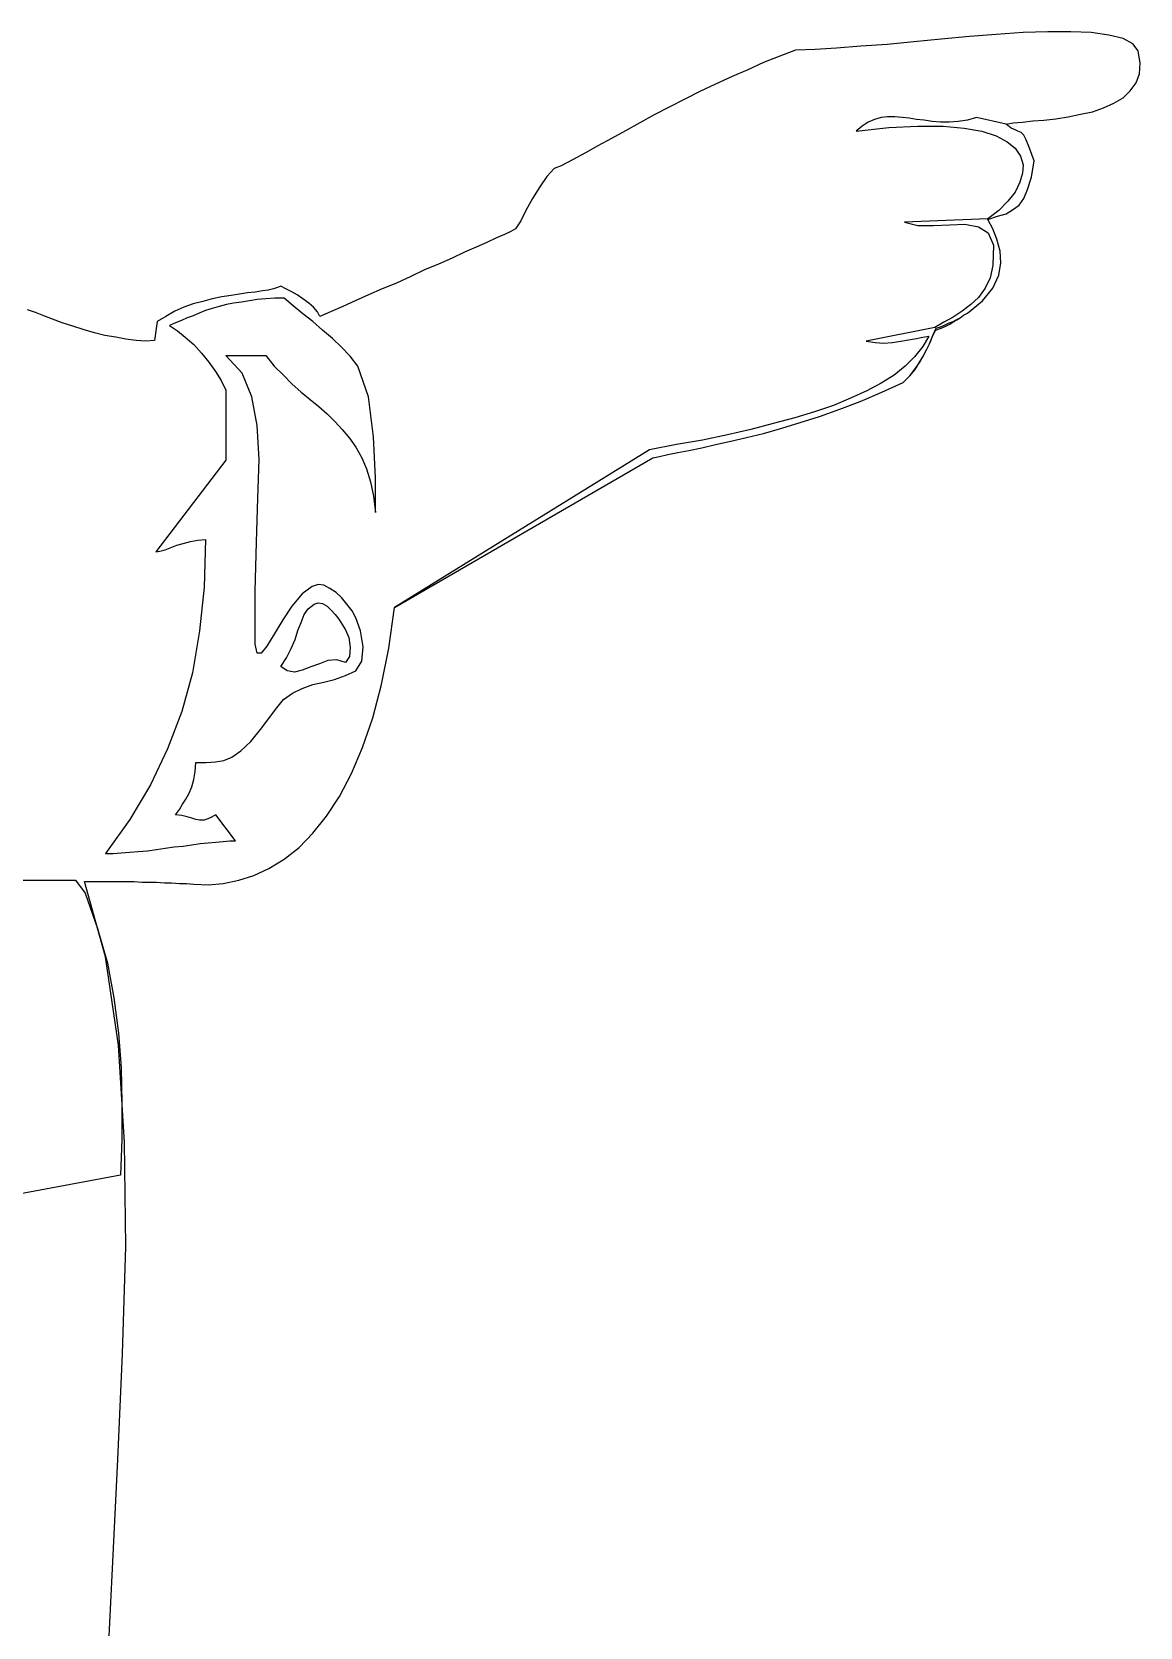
# Model space of a CAD drawing. Extents: x -631 to 173, y -3391 to -1658.
# Drawn here: x -125.2 to 173.5, y -2474.7 to -2044.7 of the extents above; entities that cross this region are included whole.
import ezdxf

# ---------------------------------------------------------------- set-up
doc = ezdxf.new("R2010")
doc.units = 0
doc.header["$LTSCALE"] = 1270
doc.header["$MEASUREMENT"] = 0
doc.layers.get('0').update_dxf_attribs({"linetype": 'CONTINUOUS'})

msp = doc.modelspace()

# ---------------------------------------------------------------- linework, layer by layer
at = {"linetype": 'CONTINUOUS'}
for p, q in [((127.47, -2045.97), (119.89, -2046.67)), ((134.69, -2045.44), (127.47, -2045.97)), ((141.92, -2044.91), (134.69, -2045.44)), ((148.62, -2044.74), (141.92, -2044.91)), ((154.79, -2044.74), (148.62, -2044.74)), ((160.25, -2044.91), (154.79, -2044.74)), ((165.01, -2045.62), (160.25, -2044.91)), ((168.89, -2046.5), (165.01, -2045.62)), ((80.58, -2049.67), (76.35, -2051.26)), ((85.87, -2049.5), (80.58, -2049.67)), ((91.68, -2049.14), (85.87, -2049.5)), ((98.21, -2048.62), (91.68, -2049.14)), ((105.26, -2048.09), (98.21, -2048.62)), ((112.48, -2047.38), (105.26, -2048.09)), ((119.89, -2046.67), (112.48, -2047.38)), ((171.53, -2047.91), (168.89, -2046.5)), ((172.94, -2049.85), (171.53, -2047.91)), ((173.48, -2053.19), (172.94, -2049.85)), ((67.71, -2054.96), (63.48, -2056.72)), ((71.94, -2053.02), (67.71, -2054.96)), ((76.35, -2051.26), (71.94, -2053.02)), ((173.3, -2056.02), (173.48, -2053.19)), ((59.07, -2058.84), (54.84, -2060.78)), ((63.48, -2056.72), (59.07, -2058.84)), ((170.83, -2060.6), (172.41, -2058.49)), ((172.41, -2058.49), (173.3, -2056.02)), ((50.78, -2062.89), (46.55, -2065.01)), ((54.84, -2060.78), (50.78, -2062.89)), ((166.42, -2063.95), (168.89, -2062.54)), ((168.89, -2062.54), (170.83, -2060.6)), ((42.5, -2067.12), (38.62, -2069.24)), ((46.55, -2065.01), (42.5, -2067.12)), ((103.67, -2067.83), (101.9, -2068.36)), ((105.43, -2067.65), (103.67, -2067.83)), ((107.37, -2067.65), (105.43, -2067.65)), ((109.31, -2067.83), (107.37, -2067.65)), ((111.25, -2068), (109.31, -2067.83)), ((129.4, -2067.83), (126.93, -2068.53)), ((137.34, -2069.59), (129.4, -2067.83)), ((150.74, -2068.18), (154.09, -2067.65)), ((154.09, -2067.65), (157.43, -2066.94)), ((157.43, -2066.94), (160.61, -2066.24)), ((160.61, -2066.24), (163.6, -2065.18)), ((163.6, -2065.18), (166.42, -2063.95)), ((34.75, -2071.36), (31.04, -2073.47)), ((38.62, -2069.24), (34.75, -2071.36)), ((98.55, -2070.12), (96.97, -2071.53)), ((96.97, -2071.53), (105.78, -2070.47)), ((100.14, -2069.06), (98.55, -2070.12)), ((101.9, -2068.36), (100.14, -2069.06)), ((105.78, -2070.47), (113.54, -2070.12)), ((113.18, -2068.36), (111.25, -2068)), ((115.3, -2068.53), (113.18, -2068.36)), ((113.54, -2070.12), (120.41, -2070.12)), ((117.42, -2068.89), (115.3, -2068.53)), ((119.71, -2069.06), (117.42, -2068.89)), ((122, -2069.06), (119.71, -2069.06)), ((120.41, -2070.12), (126.05, -2070.65)), ((124.47, -2068.89), (122, -2069.06)), ((126.93, -2068.53), (124.47, -2068.89)), ((126.05, -2070.65), (130.81, -2071.53)), ((130.81, -2071.53), (134.69, -2072.76)), ((137.34, -2069.59), (139.28, -2069.24)), ((138.75, -2070.65), (137.34, -2069.59)), ((138.75, -2070.65), (137.34, -2069.59)), ((139.8, -2071.17), (138.75, -2070.65)), ((139.8, -2071.17), (138.75, -2070.65)), ((139.28, -2069.24), (141.74, -2069.06)), ((140.51, -2071.53), (139.8, -2071.17)), ((140.51, -2071.53), (139.8, -2071.17)), ((141.39, -2071.88), (140.51, -2071.53)), ((141.39, -2071.88), (140.51, -2071.53)), ((142.1, -2072.59), (141.39, -2071.88)), ((142.1, -2072.59), (141.39, -2071.88)), ((141.74, -2069.06), (144.56, -2068.71)), ((144.56, -2068.71), (147.56, -2068.53)), ((147.56, -2068.53), (150.74, -2068.18)), ((27.34, -2075.41), (23.99, -2077.35)), ((31.04, -2073.47), (27.34, -2075.41)), ((134.69, -2072.76), (137.69, -2074.35)), ((137.69, -2074.35), (139.8, -2076.11)), ((139.8, -2076.11), (141.22, -2078.23)), ((142.8, -2073.82), (142.1, -2072.59)), ((142.8, -2073.82), (142.1, -2072.59)), ((143.68, -2076.11), (142.8, -2073.82)), ((143.68, -2076.11), (142.8, -2073.82)), ((144.92, -2079.46), (143.68, -2076.11)), ((144.92, -2079.46), (143.68, -2076.11)), ((20.64, -2079.11), (17.47, -2080.87)), ((23.99, -2077.35), (20.64, -2079.11)), ((141.22, -2078.23), (141.92, -2080.52)), ((141.92, -2080.52), (141.74, -2082.81)), ((144.21, -2083.87), (144.92, -2079.46)), ((144.21, -2083.87), (144.92, -2079.46)), ((13.59, -2083.69), (11.65, -2086.51)), ((15.53, -2081.57), (13.59, -2083.69)), ((17.47, -2080.87), (15.53, -2081.57)), ((141.74, -2082.81), (141.04, -2085.28)), ((143.15, -2087.22), (144.21, -2083.87)), ((143.15, -2087.22), (144.21, -2083.87)), ((11.65, -2086.51), (9.72, -2089.68)), ((139.8, -2087.92), (137.87, -2090.39)), ((141.04, -2085.28), (139.8, -2087.92)), ((142.1, -2089.68), (143.15, -2087.22)), ((142.1, -2089.68), (143.15, -2087.22)), ((7.95, -2092.86), (6.54, -2095.68)), ((9.72, -2089.68), (7.95, -2092.86)), ((135.4, -2092.86), (132.4, -2095.15)), ((135.04, -2094.44), (137.34, -2093.74)), ((135.04, -2094.44), (137.34, -2093.74)), ((137.87, -2090.39), (135.4, -2092.86)), ((137.34, -2093.74), (139.1, -2092.68)), ((137.34, -2093.74), (139.1, -2092.68)), ((139.1, -2092.68), (140.86, -2091.45)), ((139.1, -2092.68), (140.86, -2091.45)), ((140.86, -2091.45), (142.1, -2089.68)), ((140.86, -2091.45), (142.1, -2089.68)), ((5.13, -2097.79), (3.9, -2098.5)), ((6.54, -2095.68), (5.13, -2097.79)), ((132.4, -2095.15), (110.01, -2096.03)), ((110.01, -2096.03), (113.54, -2096.91)), ((113.54, -2096.91), (117.77, -2096.91)), ((117.77, -2096.91), (122.18, -2096.74)), ((122.18, -2096.74), (126.23, -2096.56)), ((126.23, -2096.56), (129.93, -2097.27)), ((129.93, -2097.27), (132.57, -2098.85)), ((132.4, -2095.32), (135.04, -2094.44)), ((132.4, -2095.32), (135.04, -2094.44)), ((133.81, -2097.79), (132.4, -2095.32)), ((133.81, -2097.79), (132.4, -2095.32)), ((134.87, -2100.62), (133.81, -2097.79)), ((134.87, -2100.62), (133.81, -2097.79)), ((-2.63, -2101.5), (-5.45, -2102.73)), ((0.02, -2100.26), (-2.63, -2101.5)), ((2.13, -2099.38), (0.02, -2100.26)), ((3.9, -2098.5), (2.13, -2099.38)), ((132.57, -2098.85), (133.99, -2102.2)), ((133.99, -2102.2), (133.81, -2107.66)), ((135.75, -2103.79), (134.87, -2100.62)), ((135.75, -2103.79), (134.87, -2100.62)), ((-11.97, -2105.73), (-15.67, -2107.31)), ((-8.62, -2104.14), (-11.97, -2105.73)), ((-5.45, -2102.73), (-8.62, -2104.14)), ((135.92, -2106.96), (135.75, -2103.79)), ((135.92, -2106.96), (135.75, -2103.79)), ((-23.08, -2110.66), (-26.95, -2112.42)), ((-19.37, -2108.9), (-23.08, -2110.66)), ((-15.67, -2107.31), (-19.37, -2108.9)), ((133.81, -2107.66), (133.11, -2111.02)), ((133.81, -2113.84), (135.4, -2110.31)), ((133.81, -2113.84), (135.4, -2110.31)), ((135.4, -2110.31), (135.92, -2106.96)), ((135.4, -2110.31), (135.92, -2106.96)), ((-67.14, -2115.07), (-69.26, -2115.42)), ((-65.03, -2114.89), (-67.14, -2115.07)), ((-63.09, -2114.54), (-65.03, -2114.89)), ((-61.5, -2114.37), (-63.09, -2114.54)), ((-60.09, -2114.01), (-61.5, -2114.37)), ((-59.03, -2113.66), (-60.09, -2114.01)), ((-58.15, -2113.3), (-59.03, -2113.66)), ((-56.74, -2114.01), (-58.15, -2113.3)), ((-55.33, -2114.72), (-56.74, -2114.01)), ((-53.75, -2115.6), (-55.33, -2114.72)), ((-30.83, -2114.01), (-34.53, -2115.6)), ((-26.95, -2112.42), (-30.83, -2114.01)), ((131.69, -2113.84), (129.93, -2116.3)), ((130.99, -2117.18), (133.81, -2113.84)), ((130.99, -2117.18), (133.81, -2113.84)), ((133.11, -2111.02), (131.69, -2113.84)), ((-84.24, -2118.94), (-86.71, -2120.01)), ((-81.77, -2118.06), (-84.24, -2118.94)), ((-79.13, -2117.36), (-81.77, -2118.06)), ((-76.66, -2116.66), (-79.13, -2117.36)), ((-76.66, -2119.3), (-78.42, -2119.83)), ((-74.02, -2116.13), (-76.66, -2116.66)), ((-74.72, -2118.77), (-76.66, -2119.3)), ((-72.78, -2118.24), (-74.72, -2118.77)), ((-71.55, -2115.77), (-74.02, -2116.13)), ((-70.85, -2117.89), (-72.78, -2118.24)), ((-69.26, -2115.42), (-71.55, -2115.77)), ((-68.73, -2117.54), (-70.85, -2117.89)), ((-66.61, -2117.18), (-68.73, -2117.54)), ((-64.5, -2116.83), (-66.61, -2117.18)), ((-62.21, -2116.66), (-64.5, -2116.83)), ((-59.74, -2116.48), (-62.21, -2116.66)), ((-57.27, -2116.48), (-59.74, -2116.48)), ((-54.8, -2118.6), (-57.27, -2116.48)), ((-52.16, -2120.71), (-54.8, -2118.6)), ((-52.16, -2116.66), (-53.75, -2115.6)), ((-50.57, -2117.89), (-52.16, -2116.66)), ((-49.34, -2118.94), (-50.57, -2117.89)), ((-48.28, -2120.18), (-49.34, -2118.94)), ((-41.4, -2118.77), (-44.76, -2120.18)), ((-38.05, -2117.18), (-41.4, -2118.77)), ((-34.53, -2115.6), (-38.05, -2117.18)), ((127.81, -2118.24), (125.53, -2120.01)), ((126.93, -2120.53), (130.99, -2117.18)), ((126.93, -2120.53), (130.99, -2117.18)), ((129.93, -2116.3), (127.81, -2118.24)), ((-124.26, -2120.36), (-126.37, -2119.65)), ((-121.97, -2121.24), (-124.26, -2120.36)), ((-119.67, -2122.12), (-121.97, -2121.24)), ((-117.03, -2123.18), (-119.67, -2122.12)), ((-114.21, -2124.06), (-117.03, -2123.18)), ((-91.47, -2122.82), (-92.17, -2127.94)), ((-89.17, -2121.41), (-91.47, -2122.82)), ((-86.71, -2120.01), (-89.17, -2121.41)), ((-86.53, -2123.18), (-88.12, -2123.88)), ((-84.94, -2122.48), (-86.53, -2123.18)), ((-83.36, -2121.77), (-84.94, -2122.48)), ((-81.77, -2121.24), (-83.36, -2121.77)), ((-80.18, -2120.53), (-81.77, -2121.24)), ((-78.42, -2119.83), (-80.18, -2120.53)), ((-49.51, -2122.82), (-52.16, -2120.71)), ((-46.87, -2125.12), (-49.51, -2122.82)), ((-47.58, -2121.41), (-48.28, -2120.18)), ((-44.76, -2120.18), (-47.58, -2121.41)), ((120.59, -2123), (118.12, -2124.41)), ((119.71, -2124.24), (120.94, -2123.7)), ((123.06, -2121.59), (120.59, -2123)), ((120.94, -2123.7), (122, -2123.18)), ((121.12, -2124.06), (122.18, -2123.53)), ((122, -2123.18), (123.06, -2122.82)), ((122.18, -2123.53), (123.24, -2122.82)), ((125.53, -2120.01), (123.06, -2121.59)), ((123.06, -2122.82), (123.94, -2122.3)), ((123.24, -2122.82), (124.12, -2122.3)), ((123.94, -2122.3), (125, -2121.77)), ((124.12, -2122.3), (125, -2121.77)), ((125, -2121.77), (125.88, -2121.06)), ((125, -2121.77), (125.88, -2121.06)), ((125.88, -2121.06), (126.93, -2120.53)), ((125.88, -2121.06), (126.93, -2120.53)), ((-111.39, -2124.94), (-114.21, -2124.06)), ((-108.39, -2125.82), (-111.39, -2124.94)), ((-105.57, -2126.53), (-108.39, -2125.82)), ((-102.57, -2127.05), (-105.57, -2126.53)), ((-99.93, -2127.59), (-102.57, -2127.05)), ((-97.11, -2127.94), (-99.93, -2127.59)), ((-94.64, -2128.12), (-97.11, -2127.94)), ((-92.17, -2127.94), (-94.64, -2128.12)), ((-88.12, -2123.88), (-86, -2125.29)), ((-86, -2125.29), (-83.89, -2127.05)), ((-83.89, -2127.05), (-81.6, -2129)), ((-44.23, -2127.41), (-46.87, -2125.12)), ((-41.76, -2129.7), (-44.23, -2127.41)), ((118.12, -2124.41), (99.62, -2128.12)), ((99.62, -2128.12), (102.08, -2128.47)), ((106.66, -2128.47), (108.96, -2128.12)), ((108.96, -2128.12), (111.07, -2127.76)), ((111.07, -2127.76), (113.18, -2127.41)), ((113.18, -2127.41), (114.95, -2127.05)), ((116.54, -2126.7), (114.95, -2129.52)), ((114.95, -2127.05), (116.54, -2126.7)), ((116.72, -2128.82), (117.42, -2127.05)), ((116.89, -2128.47), (117.6, -2126.53)), ((117.42, -2127.05), (118.3, -2125.12)), ((117.6, -2126.53), (118.48, -2124.59)), ((118.3, -2125.12), (119.89, -2124.59)), ((118.48, -2124.59), (119.71, -2124.24)), ((119.89, -2124.59), (121.12, -2124.06)), ((-81.6, -2129), (-79.48, -2131.29)), ((-79.48, -2131.29), (-77.54, -2133.76)), ((-72.96, -2131.99), (-62.21, -2131.99)), ((-68.55, -2136.75), (-72.96, -2131.99)), ((-62.21, -2131.99), (-59.91, -2134.81)), ((-39.47, -2132.17), (-41.76, -2129.7)), ((-37.35, -2134.81), (-39.47, -2132.17)), ((102.08, -2128.47), (104.37, -2128.64)), ((104.37, -2128.64), (106.66, -2128.47)), ((112.66, -2132.35), (110.19, -2134.81)), ((114.95, -2129.52), (112.66, -2132.35)), ((113.89, -2133.93), (114.95, -2132.35)), ((114.07, -2133.76), (115.13, -2131.99)), ((114.95, -2132.35), (115.83, -2130.58)), ((115.13, -2131.99), (116.01, -2130.23)), ((115.83, -2130.58), (116.72, -2128.82)), ((116.01, -2130.23), (116.89, -2128.47)), ((-77.54, -2133.76), (-75.78, -2136.23)), ((-75.78, -2136.23), (-74.19, -2138.69)), ((-65.91, -2143.1), (-68.55, -2136.75)), ((-59.91, -2134.81), (-57.44, -2137.28)), ((-34.53, -2143.1), (-37.35, -2134.81)), ((110.19, -2134.81), (107.19, -2137.28)), ((111.42, -2137.45), (112.84, -2135.52)), ((111.42, -2137.45), (112.84, -2135.69)), ((112.84, -2135.52), (114.07, -2133.76)), ((112.84, -2135.69), (113.89, -2133.93)), ((-74.19, -2138.69), (-72.96, -2141.33)), ((-57.44, -2137.28), (-55.15, -2139.57)), ((-55.15, -2139.57), (-52.68, -2141.87)), ((103.67, -2139.4), (99.79, -2141.51)), ((107.19, -2137.28), (103.67, -2139.4)), ((103.85, -2141.87), (109.66, -2139.22)), ((103.85, -2141.87), (109.66, -2139.22)), ((109.66, -2139.22), (111.42, -2137.45)), ((109.66, -2139.22), (111.42, -2137.45)), ((-72.96, -2141.33), (-72.96, -2160.19)), ((-64.5, -2150.86), (-65.91, -2143.1)), ((-52.68, -2141.87), (-50.22, -2143.8)), ((-50.22, -2143.8), (-47.93, -2145.74)), ((-33.12, -2153.85), (-34.53, -2143.1)), ((95.38, -2143.45), (90.8, -2145.39)), ((92.56, -2146.44), (98.03, -2144.33)), ((92.56, -2146.44), (98.03, -2144.33)), ((99.79, -2141.51), (95.38, -2143.45)), ((98.03, -2144.33), (103.85, -2141.87)), ((98.03, -2144.33), (103.85, -2141.87)), ((-47.93, -2145.74), (-45.64, -2147.68)), ((-45.64, -2147.68), (-43.52, -2149.79)), ((80.4, -2148.74), (74.59, -2150.32)), ((85.69, -2147.15), (80.4, -2148.74)), ((81.81, -2149.97), (87.1, -2148.39)), ((81.81, -2149.97), (87.1, -2148.39)), ((90.8, -2145.39), (85.69, -2147.15)), ((87.1, -2148.39), (92.56, -2146.44)), ((87.1, -2148.39), (92.56, -2146.44)), ((-63.97, -2160.02), (-64.5, -2150.86)), ((-43.52, -2149.79), (-41.58, -2151.91)), ((-41.58, -2151.91), (-39.64, -2154.2)), ((-32.59, -2164.95), (-33.12, -2153.85)), ((62.24, -2153.32), (55.54, -2154.73)), ((68.59, -2151.91), (62.24, -2153.32)), ((67.36, -2154.03), (71.94, -2152.97)), ((67.36, -2154.03), (71.94, -2152.97)), ((74.59, -2150.32), (68.59, -2151.91)), ((71.94, -2152.97), (76.88, -2151.56)), ((71.94, -2152.97), (76.88, -2151.56)), ((76.88, -2151.56), (81.81, -2149.97)), ((76.88, -2151.56), (81.81, -2149.97)), ((-39.64, -2154.2), (-37.88, -2156.67)), ((-37.88, -2156.67), (-36.29, -2159.49)), ((41.27, -2157.38), (-27.48, -2199.86)), ((48.49, -2155.97), (41.27, -2157.38)), ((46.21, -2158.61), (48.85, -2158.08)), ((46.21, -2158.61), (48.85, -2158.08)), ((55.54, -2154.73), (48.49, -2155.97)), ((48.85, -2158.08), (51.85, -2157.55)), ((48.85, -2158.08), (51.85, -2157.55)), ((51.85, -2157.55), (55.37, -2156.85)), ((51.85, -2157.55), (55.37, -2156.85)), ((55.37, -2156.85), (59.07, -2155.97)), ((55.37, -2156.85), (59.07, -2155.97)), ((59.07, -2155.97), (63.13, -2155.08)), ((59.07, -2155.97), (63.13, -2155.08)), ((63.13, -2155.08), (67.36, -2154.03)), ((63.13, -2155.08), (67.36, -2154.03)), ((-72.96, -2160.19), (-91.82, -2184.88)), ((-64.32, -2170.42), (-63.97, -2160.02)), ((-36.29, -2159.49), (-35.06, -2162.49)), ((-35.06, -2162.49), (-34, -2166.01)), ((-27.48, -2199.86), (42.15, -2159.49)), ((-27.48, -2199.86), (42.15, -2159.49)), ((42.15, -2159.49), (43.91, -2159.14)), ((42.15, -2159.49), (43.91, -2159.14)), ((43.91, -2159.14), (46.21, -2158.61)), ((43.91, -2159.14), (46.21, -2158.61)), ((-34, -2166.01), (-33.12, -2169.89)), ((-32.59, -2174.3), (-32.59, -2164.95)), ((-64.67, -2182.23), (-64.32, -2170.42)), ((-33.12, -2169.89), (-32.59, -2174.3)), ((-89.35, -2184.35), (-87.94, -2183.81)), ((-87.94, -2183.81), (-86.18, -2183.11)), ((-86.18, -2183.11), (-84.42, -2182.58)), ((-84.42, -2182.58), (-82.48, -2182.05)), ((-82.48, -2182.05), (-80.54, -2181.7)), ((-80.54, -2181.7), (-78.42, -2181.53)), ((-78.42, -2181.53), (-78.78, -2194.39)), ((-65.03, -2195.45), (-64.67, -2182.23)), ((-91.82, -2184.88), (-90.76, -2184.7)), ((-90.76, -2184.7), (-89.35, -2184.35)), ((-78.78, -2194.39), (-80.01, -2206.2)), ((-65.03, -2209.73), (-65.03, -2195.45)), ((-52.34, -2196.16), (-55.15, -2199.51)), ((-49.69, -2194.21), (-52.34, -2196.16)), ((-48.11, -2193.69), (-49.69, -2194.21)), ((-46.52, -2193.87), (-48.11, -2193.69)), ((-44.93, -2194.75), (-46.52, -2193.87)), ((-43.17, -2195.8), (-44.93, -2194.75)), ((-41.76, -2197.21), (-43.17, -2195.8)), ((-55.15, -2199.51), (-57.62, -2203.2)), ((-51.8, -2201.8), (-50.75, -2200.21)), ((-50.75, -2200.21), (-49.16, -2198.98)), ((-49.16, -2198.98), (-48.11, -2198.63)), ((-48.11, -2198.63), (-46.87, -2198.8)), ((-46.87, -2198.8), (-45.64, -2199.51)), ((-45.64, -2199.51), (-44.58, -2200.56)), ((-44.58, -2200.56), (-43.52, -2201.8)), ((-40.35, -2198.98), (-41.76, -2197.21)), ((-38.93, -2200.74), (-40.35, -2198.98)), ((-37.88, -2202.68), (-38.93, -2200.74)), ((-29.06, -2210.79), (-27.48, -2199.86)), ((-57.62, -2203.2), (-59.91, -2207.08)), ((-53.57, -2206.03), (-52.68, -2203.91)), ((-52.68, -2203.91), (-51.8, -2201.8)), ((-43.52, -2201.8), (-42.47, -2203.03)), ((-42.47, -2203.03), (-41.58, -2204.44)), ((-41.58, -2204.44), (-40.7, -2205.85)), ((-36.65, -2206.2), (-37.88, -2202.68)), ((-80.01, -2206.2), (-81.95, -2217.49)), ((-64.5, -2212.19), (-65.03, -2209.73)), ((-59.91, -2207.08), (-61.86, -2210.26)), ((-55.33, -2210.96), (-54.27, -2208.5)), ((-54.27, -2208.5), (-53.57, -2206.03)), ((-40.7, -2205.85), (-39.82, -2207.96)), ((-39.82, -2207.96), (-39.47, -2210.61)), ((-35.94, -2210.43), (-36.65, -2206.2)), ((-63.44, -2212.19), (-64.5, -2212.19)), ((-61.86, -2210.26), (-63.44, -2212.19)), ((-58.15, -2215.73), (-56.56, -2213.43)), ((-56.56, -2213.43), (-55.33, -2210.96)), ((-45.46, -2214.14), (-47.75, -2215.02)), ((-42.99, -2213.96), (-45.46, -2214.14)), ((-40.7, -2214.66), (-42.99, -2213.96)), ((-39.64, -2213.08), (-40.7, -2214.66)), ((-39.47, -2210.61), (-39.64, -2213.08)), ((-36.29, -2214.31), (-35.94, -2210.43)), ((-31.01, -2220.66), (-29.06, -2210.79)), ((-81.95, -2217.49), (-84.77, -2227.89)), ((-56.39, -2216.95), (-58.15, -2215.73)), ((-54.45, -2217.31), (-56.39, -2216.95)), ((-52.34, -2216.78), (-54.45, -2217.31)), ((-50.04, -2215.9), (-52.34, -2216.78)), ((-47.75, -2215.02), (-50.04, -2215.9)), ((-43.7, -2219.25), (-40.7, -2218.19)), ((-40.7, -2218.19), (-37.88, -2216.95)), ((-37.88, -2216.95), (-36.29, -2214.31)), ((-54.98, -2222.95), (-52.34, -2221.71)), ((-52.34, -2221.71), (-49.51, -2220.66)), ((-49.51, -2220.66), (-46.52, -2219.95)), ((-46.52, -2219.95), (-43.7, -2219.25)), ((-33.29, -2229.65), (-31.01, -2220.66)), ((-59.56, -2227.36), (-57.44, -2224.71)), ((-57.44, -2224.71), (-54.98, -2222.95)), ((-84.77, -2227.89), (-88.65, -2237.93)), ((-63.26, -2232.29), (-59.56, -2227.36)), ((-36.12, -2237.58), (-33.29, -2229.65)), ((-66.26, -2236), (-63.26, -2232.29)), ((-88.65, -2237.93), (-93.23, -2247.63)), ((-71.37, -2240.22), (-68.9, -2238.46)), ((-68.9, -2238.46), (-66.26, -2236)), ((-39.12, -2244.63), (-36.12, -2237.58)), ((-81.6, -2246.21), (-81.25, -2244.11)), ((-81.25, -2244.11), (-81.06, -2241.64)), ((-81.06, -2241.64), (-78.25, -2241.64)), ((-78.25, -2241.64), (-75.78, -2241.46)), ((-75.78, -2241.46), (-73.49, -2241.11)), ((-73.49, -2241.11), (-71.37, -2240.22)), ((-93.23, -2247.63), (-98.87, -2256.97)), ((-82.83, -2249.92), (-82.13, -2248.16)), ((-82.13, -2248.16), (-81.6, -2246.21)), ((-42.29, -2250.8), (-39.12, -2244.63)), ((-84.6, -2252.92), (-83.71, -2251.51)), ((-83.71, -2251.51), (-82.83, -2249.92)), ((-45.81, -2256.09), (-42.29, -2250.8)), ((-98.87, -2256.97), (-105.39, -2266.14)), ((-86.53, -2255.74), (-85.48, -2254.32)), ((-84.77, -2255.91), (-86.53, -2255.74)), ((-85.48, -2254.32), (-84.6, -2252.92)), ((-83.36, -2256.27), (-84.77, -2255.91)), ((-82.13, -2256.62), (-83.36, -2256.27)), ((-81.06, -2256.97), (-82.13, -2256.62)), ((-80.01, -2257.15), (-81.06, -2256.97)), ((-77.37, -2256.62), (-78.78, -2257.15)), ((-75.61, -2255.74), (-77.37, -2256.62)), ((-70.31, -2262.79), (-75.61, -2255.74)), ((-49.51, -2260.67), (-45.81, -2256.09)), ((-78.78, -2257.15), (-80.01, -2257.15)), ((-53.22, -2264.55), (-49.51, -2260.67)), ((-98.87, -2265.78), (-96.58, -2265.61)), ((-96.58, -2265.61), (-94.11, -2265.43)), ((-94.11, -2265.43), (-91.64, -2265.08)), ((-91.64, -2265.08), (-89.35, -2264.72)), ((-89.35, -2264.72), (-86.88, -2264.38)), ((-86.88, -2264.38), (-84.42, -2264.2)), ((-84.42, -2264.2), (-82.13, -2263.84)), ((-82.13, -2263.84), (-79.84, -2263.5)), ((-79.84, -2263.5), (-77.72, -2263.32)), ((-77.72, -2263.32), (-75.61, -2263.14)), ((-75.61, -2263.14), (-73.66, -2262.96)), ((-73.66, -2262.96), (-71.9, -2262.79)), ((-71.9, -2262.79), (-70.31, -2262.79)), ((-57.27, -2267.72), (-53.22, -2264.55)), ((-105.39, -2266.14), (-103.28, -2266.14)), ((-103.28, -2266.14), (-101.16, -2265.96)), ((-101.16, -2265.96), (-98.87, -2265.78)), ((-61.33, -2270.19), (-57.27, -2267.72)), ((-127.61, -2273.37), (-124.43, -2273.37)), ((-124.43, -2273.37), (-113.5, -2273.37)), ((-113.5, -2273.37), (-110.86, -2276.89)), ((-111.03, -2273.71), (-109.63, -2273.71)), ((-105.39, -2293.99), (-111.03, -2273.71)), ((-109.63, -2273.71), (-108.22, -2273.71)), ((-108.22, -2273.71), (-106.63, -2273.71)), ((-106.63, -2273.71), (-105.04, -2273.71)), ((-105.04, -2273.71), (-103.28, -2273.71)), ((-103.28, -2273.71), (-101.34, -2273.71)), ((-101.34, -2273.71), (-99.57, -2273.71)), ((-99.57, -2273.71), (-97.64, -2273.71)), ((-97.64, -2273.71), (-95.52, -2273.89)), ((-95.52, -2273.89), (-93.59, -2273.89)), ((-93.59, -2273.89), (-91.64, -2273.89)), ((-91.64, -2273.89), (-89.53, -2274.07)), ((-89.53, -2274.07), (-87.59, -2274.07)), ((-87.59, -2274.07), (-85.48, -2274.25)), ((-85.48, -2274.25), (-83.53, -2274.25)), ((-83.53, -2274.25), (-81.6, -2274.42)), ((-77.72, -2274.6), (-73.66, -2274.25)), ((-73.66, -2274.25), (-69.43, -2273.37)), ((-69.43, -2273.37), (-65.38, -2272.13)), ((-65.38, -2272.13), (-61.33, -2270.19)), ((-110.86, -2276.89), (-107.51, -2286.41)), ((-81.6, -2274.42), (-77.72, -2274.6)), ((-107.51, -2286.41), (-104.87, -2295.75)), ((-101.87, -2317.79), (-105.39, -2293.99)), ((-104.87, -2295.75), (-103.1, -2305.09)), ((-103.1, -2305.09), (-101.87, -2314.62)), ((-101.87, -2314.62), (-101.16, -2323.95)), ((-100.28, -2344.05), (-101.87, -2317.79)), ((-101.16, -2323.95), (-100.99, -2333.47)), ((-100.99, -2333.47), (-100.99, -2343.17)), ((-100.99, -2343.17), (-101.34, -2352.86)), ((-99.93, -2372.08), (-100.28, -2344.05)), ((-101.34, -2352.86), (-129.72, -2358.15)), ((-100.81, -2400.98), (-99.93, -2372.08)), ((-102.04, -2429.54), (-100.81, -2400.98)), ((-103.45, -2457.04), (-102.04, -2429.54)), ((-104.69, -2482.6), (-103.45, -2457.04))]:
    msp.add_line(p, q, dxfattribs=at)

doc.saveas('drawing.dxf')
